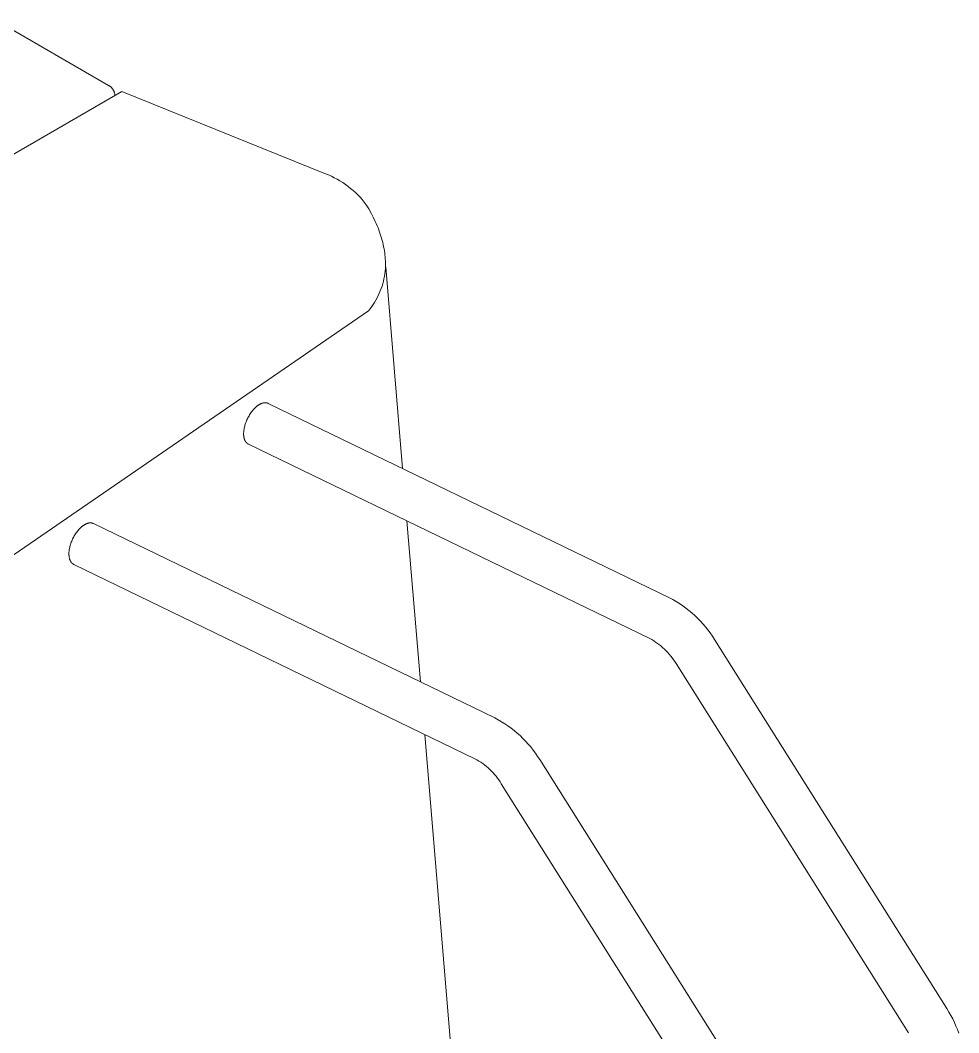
# Model space of a CAD drawing. Header units: millimetres. Extents: x -279 to 4999, y 61 to 3536.
# Drawn here: x 4810.3 to 4997.7, y 1301.3 to 1503.4 of the extents above; entities that cross this region are included whole.
import ezdxf

# ---------------------------------------------------------------- set-up
doc = ezdxf.new("R2010")
doc.units = ezdxf.units.MM
doc.layers.add('ZANO_R', color=7, linetype='Continuous', lineweight=0)

msp = doc.modelspace()

# ---------------------------------------------------------------- linework, layer by layer
at = {"layer": 'ZANO_R'}
for p, q in [((3690.08, 2147.37), (4827.92, 1490.44)), ((4827.92, 1490.44), (4827.99, 1490.4)), ((4827.99, 1490.4), (4828.07, 1490.35)), ((4828.07, 1490.35), (4828.14, 1490.3)), ((4828.14, 1490.3), (4828.21, 1490.24)), ((4828.21, 1490.24), (4828.28, 1490.19)), ((4731.4, 1431.95), (4830.59, 1489.22)), ((4828.28, 1490.19), (4828.35, 1490.13)), ((4828.35, 1490.13), (4828.41, 1490.07)), ((4828.41, 1490.07), (4828.48, 1490)), ((4828.48, 1490), (4828.54, 1489.94)), ((4828.54, 1489.94), (4828.6, 1489.87)), ((4828.6, 1489.87), (4828.65, 1489.8)), ((4828.65, 1489.8), (4828.71, 1489.73)), ((4828.71, 1489.73), (4828.76, 1489.66)), ((4828.76, 1489.66), (4828.81, 1489.59)), ((4828.81, 1489.59), (4828.85, 1489.51)), ((4828.85, 1489.51), (4828.9, 1489.43)), ((4828.9, 1489.43), (4828.94, 1489.35)), ((4828.94, 1489.35), (4828.98, 1489.27)), ((4828.98, 1489.27), (4829.01, 1489.19)), ((4829.01, 1489.19), (4829.05, 1489.11)), ((4829.05, 1489.11), (4829.08, 1489.03)), ((4829.08, 1489.03), (4829.1, 1488.94)), ((4829.1, 1488.94), (4829.13, 1488.86)), ((4829.13, 1488.86), (4829.15, 1488.77)), ((4829.15, 1488.77), (4829.17, 1488.68)), ((4829.17, 1488.68), (4829.18, 1488.59)), ((4829.18, 1488.59), (4829.19, 1488.51)), ((4829.19, 1488.51), (4829.2, 1488.42)), ((4871.22, 1472.81), (4830.59, 1489.22)), ((4871.22, 1472.81), (4871.82, 1472.56)), ((4871.82, 1472.56), (4872.41, 1472.29)), ((4872.41, 1472.29), (4872.99, 1472)), ((4872.99, 1472), (4873.56, 1471.7)), ((4873.56, 1471.7), (4874.12, 1471.37)), ((4874.12, 1471.37), (4874.66, 1471.02)), ((4874.66, 1471.02), (4875.2, 1470.66)), ((4875.2, 1470.66), (4875.72, 1470.28)), ((4875.72, 1470.28), (4876.23, 1469.87)), ((4876.23, 1469.87), (4876.73, 1469.46)), ((4876.73, 1469.46), (4877.21, 1469.02)), ((4877.21, 1469.02), (4877.67, 1468.57)), ((4877.67, 1468.57), (4878.12, 1468.1)), ((4878.12, 1468.1), (4878.55, 1467.62)), ((4878.55, 1467.62), (4878.97, 1467.12)), ((4878.97, 1467.12), (4879.36, 1466.61)), ((4879.36, 1466.61), (4879.87, 1465.78)), ((4879.87, 1465.78), (4880.33, 1464.95)), ((4880.33, 1464.95), (4880.77, 1464.11)), ((4880.77, 1464.11), (4881.17, 1463.27)), ((4881.17, 1463.27), (4881.36, 1462.85)), ((4881.36, 1462.85), (4881.54, 1462.42)), ((4881.54, 1462.42), (4881.71, 1462)), ((4881.71, 1462), (4881.87, 1461.58)), ((4881.87, 1461.58), (4882.02, 1461.16)), ((4882.02, 1461.16), (4882.16, 1460.74)), ((4882.16, 1460.74), (4882.3, 1460.32)), ((4882.3, 1460.32), (4882.42, 1459.9)), ((4882.42, 1459.9), (4882.54, 1459.48)), ((4882.54, 1459.48), (4882.65, 1459.06)), ((4882.65, 1459.06), (4882.75, 1458.64)), ((4882.75, 1458.64), (4882.83, 1458.23)), ((4882.83, 1458.23), (4882.91, 1457.82)), ((4882.91, 1457.82), (4882.98, 1457.4)), ((4882.98, 1457.4), (4883.05, 1457)), ((4883.05, 1457), (4883.1, 1456.59)), ((4883.1, 1456.59), (4883.14, 1456.18)), ((4883.14, 1456.18), (4883.17, 1455.78)), ((4883.19, 1453.84), (4883.14, 1453.33)), ((4883.19, 1453.82), (4883.16, 1453.44)), ((4883.17, 1455.78), (4883.19, 1455.38)), ((4883.19, 1455.38), (4883.21, 1454.99)), ((4883.2, 1454.21), (4883.19, 1453.82)), ((4883.21, 1454.6), (4883.2, 1454.21)), ((4883.21, 1454.99), (4883.21, 1454.6)), ((4883.27, 1454.16), (4886.62, 1413.93)), ((4882.9, 1451.82), (4882.79, 1451.33)), ((4883, 1452.32), (4882.9, 1451.82)), ((4883.08, 1452.83), (4883, 1452.32)), ((4883.14, 1453.33), (4883.08, 1452.83)), ((4882.35, 1449.86), (4882.17, 1449.39)), ((4882.51, 1450.34), (4882.35, 1449.86)), ((4882.66, 1450.83), (4882.51, 1450.34)), ((4882.79, 1451.33), (4882.66, 1450.83)), ((4881.53, 1448), (4881.28, 1447.55)), ((4881.76, 1448.45), (4881.53, 1448)), ((4881.97, 1448.92), (4881.76, 1448.45)), ((4882.17, 1449.39), (4881.97, 1448.92)), ((4880.16, 1445.85), (4879.84, 1445.45)), ((4880.46, 1446.26), (4880.16, 1445.85)), ((4880.75, 1446.68), (4880.46, 1446.26)), ((4881.02, 1447.11), (4880.75, 1446.68)), ((4881.28, 1447.55), (4881.02, 1447.11)), ((4764.04, 1365.78), (4879.84, 1445.45)), ((4856.72, 1425.57), (4856.59, 1425.41)), ((4856.86, 1425.73), (4856.72, 1425.57)), ((4856.99, 1425.88), (4856.86, 1425.73)), ((4857.13, 1426.01), (4856.99, 1425.88)), ((4857.26, 1426.14), (4857.13, 1426.01)), ((4857.4, 1426.26), (4857.26, 1426.14)), ((4857.47, 1426.32), (4857.4, 1426.26)), ((4857.53, 1426.37), (4857.47, 1426.32)), ((4857.6, 1426.43), (4857.53, 1426.37)), ((4857.66, 1426.48), (4857.6, 1426.43)), ((4857.73, 1426.52), (4857.66, 1426.48)), ((4857.79, 1426.57), (4857.73, 1426.52)), ((4857.86, 1426.61), (4857.79, 1426.57)), ((4857.92, 1426.65), (4857.86, 1426.61)), ((4857.98, 1426.69), (4857.92, 1426.65)), ((4858.04, 1426.73), (4857.98, 1426.69)), ((4858.11, 1426.76), (4858.04, 1426.73)), ((4858.17, 1426.8), (4858.11, 1426.76)), ((4858.23, 1426.83), (4858.17, 1426.8)), ((4858.3, 1426.86), (4858.23, 1426.83)), ((4858.36, 1426.89), (4858.3, 1426.86)), ((4858.43, 1426.91), (4858.36, 1426.89)), ((4858.49, 1426.94), (4858.43, 1426.91)), ((4858.55, 1426.96), (4858.49, 1426.94)), ((4858.62, 1426.98), (4858.55, 1426.96)), ((4858.68, 1427), (4858.62, 1426.98)), ((4858.75, 1427.02), (4858.68, 1427)), ((4858.81, 1427.03), (4858.75, 1427.02)), ((4858.88, 1427.05), (4858.81, 1427.03)), ((4858.94, 1427.06), (4858.88, 1427.05)), ((4858.97, 1427.06), (4858.94, 1427.06)), ((4859, 1427.07), (4858.97, 1427.06)), ((4859.03, 1427.07), (4859, 1427.07)), ((4859.07, 1427.07), (4859.03, 1427.07)), ((4859.1, 1427.07), (4859.07, 1427.07)), ((4859.13, 1427.07), (4859.1, 1427.07)), ((4859.16, 1427.07), (4859.13, 1427.07)), ((4859.19, 1427.07), (4859.16, 1427.07)), ((4859.22, 1427.07), (4859.19, 1427.07)), ((4859.25, 1427.07), (4859.22, 1427.07)), ((4859.28, 1427.07), (4859.25, 1427.07)), ((4859.31, 1427.07), (4859.28, 1427.07)), ((4859.34, 1427.07), (4859.31, 1427.07)), ((4859.37, 1427.06), (4859.34, 1427.07)), ((4859.4, 1427.06), (4859.37, 1427.06)), ((4859.43, 1427.05), (4859.4, 1427.06)), ((4859.46, 1427.05), (4859.43, 1427.05)), ((4859.49, 1427.04), (4859.46, 1427.05)), ((4859.52, 1427.03), (4859.49, 1427.04)), ((4859.55, 1427.03), (4859.52, 1427.03)), ((4859.57, 1427.02), (4859.55, 1427.03)), ((4859.6, 1427.01), (4859.57, 1427.02)), ((4859.63, 1427), (4859.6, 1427.01)), ((4859.66, 1426.99), (4859.63, 1427)), ((4859.68, 1426.98), (4859.66, 1426.99)), ((4859.71, 1426.97), (4859.68, 1426.98)), ((4859.74, 1426.96), (4859.71, 1426.97)), ((4859.76, 1426.95), (4859.74, 1426.96)), ((4859.76, 1426.95), (4859.8, 1426.93)), ((4859.8, 1426.93), (4939.9, 1388.13)), ((4855.54, 1423.65), (4855.45, 1423.44)), ((4855.63, 1423.86), (4855.54, 1423.65)), ((4855.74, 1424.07), (4855.63, 1423.86)), ((4855.85, 1424.28), (4855.74, 1424.07)), ((4855.96, 1424.48), (4855.85, 1424.28)), ((4856.08, 1424.68), (4855.96, 1424.48)), ((4856.2, 1424.87), (4856.08, 1424.68)), ((4856.33, 1425.06), (4856.2, 1424.87)), ((4856.46, 1425.24), (4856.33, 1425.06)), ((4856.59, 1425.41), (4856.46, 1425.24)), ((4854.93, 1421.58), (4854.91, 1421.4)), ((4854.96, 1421.77), (4854.93, 1421.58)), ((4855, 1421.97), (4854.96, 1421.77)), ((4855.04, 1422.17), (4855, 1421.97)), ((4855.09, 1422.38), (4855.04, 1422.17)), ((4855.15, 1422.58), (4855.09, 1422.38)), ((4855.21, 1422.8), (4855.15, 1422.58)), ((4855.28, 1423.01), (4855.21, 1422.8)), ((4855.36, 1423.22), (4855.28, 1423.01)), ((4855.45, 1423.44), (4855.36, 1423.22)), ((4854.9, 1421.22), (4854.89, 1421.04)), ((4854.89, 1421.04), (4854.89, 1420.88)), ((4854.89, 1420.88), (4854.89, 1420.79)), ((4854.89, 1420.79), (4854.89, 1420.71)), ((4854.89, 1420.71), (4854.89, 1420.62)), ((4854.89, 1420.62), (4854.9, 1420.54)), ((4854.91, 1421.4), (4854.9, 1421.22)), ((4854.9, 1420.54), (4854.91, 1420.45)), ((4854.91, 1420.45), (4854.92, 1420.37)), ((4854.92, 1420.37), (4854.93, 1420.29)), ((4854.93, 1420.29), (4854.94, 1420.21)), ((4854.94, 1420.21), (4854.95, 1420.13)), ((4854.95, 1420.13), (4854.97, 1420.05)), ((4854.97, 1420.05), (4854.99, 1419.97)), ((4854.99, 1419.97), (4855.01, 1419.89)), ((4855.01, 1419.89), (4855.03, 1419.82)), ((4855.03, 1419.82), (4855.06, 1419.75)), ((4855.06, 1419.75), (4855.08, 1419.68)), ((4855.08, 1419.68), (4855.11, 1419.61)), ((4855.11, 1419.61), (4855.14, 1419.54)), ((4855.14, 1419.54), (4855.16, 1419.5)), ((4855.16, 1419.5), (4855.17, 1419.47)), ((4855.17, 1419.47), (4855.19, 1419.44)), ((4855.19, 1419.44), (4855.21, 1419.41)), ((4855.21, 1419.41), (4855.23, 1419.38)), ((4855.23, 1419.38), (4855.24, 1419.35)), ((4855.24, 1419.35), (4855.26, 1419.32)), ((4855.26, 1419.32), (4855.28, 1419.29)), ((4855.28, 1419.29), (4855.3, 1419.26)), ((4855.3, 1419.26), (4855.32, 1419.23)), ((4855.32, 1419.23), (4855.34, 1419.2)), ((4855.34, 1419.2), (4855.36, 1419.18)), ((4855.36, 1419.18), (4855.39, 1419.15)), ((4855.39, 1419.15), (4855.41, 1419.12)), ((4855.41, 1419.12), (4855.43, 1419.1)), ((4855.43, 1419.1), (4855.45, 1419.07)), ((4855.45, 1419.07), (4855.48, 1419.05)), ((4855.48, 1419.05), (4855.5, 1419.03)), ((4855.5, 1419.03), (4855.53, 1419)), ((4855.53, 1419), (4855.55, 1418.98)), ((4855.55, 1418.98), (4855.58, 1418.96)), ((4855.58, 1418.96), (4855.6, 1418.94)), ((4855.6, 1418.94), (4855.63, 1418.92)), ((4855.63, 1418.92), (4855.65, 1418.9)), ((4855.65, 1418.9), (4855.68, 1418.89)), ((4855.68, 1418.89), (4855.71, 1418.87)), ((4855.71, 1418.87), (4855.74, 1418.85)), ((4855.74, 1418.85), (4855.76, 1418.84)), ((4855.76, 1418.84), (4855.79, 1418.82)), ((4855.79, 1418.82), (4855.82, 1418.81)), ((4855.85, 1418.79), (4855.82, 1418.81)), ((4935.95, 1379.99), (4855.85, 1418.79)), ((4887.49, 1403.46), (4890.17, 1371.31)), ((4821.57, 1401.24), (4821.45, 1401.06)), ((4821.71, 1401.41), (4821.57, 1401.24)), ((4821.84, 1401.57), (4821.71, 1401.41)), ((4821.97, 1401.73), (4821.84, 1401.57)), ((4822.11, 1401.87), (4821.97, 1401.73)), ((4822.25, 1402.01), (4822.11, 1401.87)), ((4822.38, 1402.14), (4822.25, 1402.01)), ((4822.52, 1402.26), (4822.38, 1402.14)), ((4822.58, 1402.32), (4822.52, 1402.26)), ((4822.65, 1402.37), (4822.58, 1402.32)), ((4822.71, 1402.42), (4822.65, 1402.37)), ((4822.78, 1402.47), (4822.71, 1402.42)), ((4822.85, 1402.52), (4822.78, 1402.47)), ((4822.91, 1402.57), (4822.85, 1402.52)), ((4822.97, 1402.61), (4822.91, 1402.57)), ((4823.03, 1402.65), (4822.97, 1402.61)), ((4823.1, 1402.69), (4823.03, 1402.65)), ((4823.16, 1402.72), (4823.1, 1402.69)), ((4823.22, 1402.76), (4823.16, 1402.72)), ((4823.28, 1402.79), (4823.22, 1402.76)), ((4823.35, 1402.83), (4823.28, 1402.79)), ((4823.41, 1402.86), (4823.35, 1402.83)), ((4823.48, 1402.89), (4823.41, 1402.86)), ((4823.54, 1402.91), (4823.48, 1402.89)), ((4823.61, 1402.94), (4823.54, 1402.91)), ((4823.67, 1402.96), (4823.61, 1402.94)), ((4823.73, 1402.98), (4823.67, 1402.96)), ((4823.8, 1403), (4823.73, 1402.98)), ((4823.86, 1403.02), (4823.8, 1403)), ((4823.93, 1403.03), (4823.86, 1403.02)), ((4823.99, 1403.05), (4823.93, 1403.03)), ((4824.06, 1403.06), (4823.99, 1403.05)), ((4824.09, 1403.06), (4824.06, 1403.06)), ((4824.12, 1403.06), (4824.09, 1403.06)), ((4824.15, 1403.07), (4824.12, 1403.06)), ((4824.18, 1403.07), (4824.15, 1403.07)), ((4824.21, 1403.07), (4824.18, 1403.07)), ((4824.24, 1403.07), (4824.21, 1403.07)), ((4824.27, 1403.07), (4824.24, 1403.07)), ((4824.31, 1403.07), (4824.27, 1403.07)), ((4824.34, 1403.07), (4824.31, 1403.07)), ((4824.37, 1403.07), (4824.34, 1403.07)), ((4824.4, 1403.07), (4824.37, 1403.07)), ((4824.43, 1403.07), (4824.4, 1403.07)), ((4824.46, 1403.06), (4824.43, 1403.07)), ((4824.49, 1403.06), (4824.46, 1403.06)), ((4824.52, 1403.06), (4824.49, 1403.06)), ((4824.55, 1403.05), (4824.52, 1403.06)), ((4824.58, 1403.05), (4824.55, 1403.05)), ((4824.6, 1403.04), (4824.58, 1403.05)), ((4824.63, 1403.03), (4824.6, 1403.04)), ((4824.66, 1403.03), (4824.63, 1403.03)), ((4824.69, 1403.02), (4824.66, 1403.03)), ((4824.72, 1403.01), (4824.69, 1403.02)), ((4824.75, 1403), (4824.72, 1403.01)), ((4824.77, 1402.99), (4824.75, 1403)), ((4824.8, 1402.98), (4824.77, 1402.99)), ((4824.83, 1402.97), (4824.8, 1402.98)), ((4824.85, 1402.96), (4824.83, 1402.97)), ((4824.88, 1402.94), (4824.85, 1402.96)), ((4824.88, 1402.94), (4824.91, 1402.93)), ((4824.91, 1402.93), (4905.01, 1364.12)), ((4820.48, 1399.22), (4820.4, 1399.01)), ((4820.56, 1399.44), (4820.48, 1399.22)), ((4820.65, 1399.65), (4820.56, 1399.44)), ((4820.75, 1399.86), (4820.65, 1399.65)), ((4820.85, 1400.07), (4820.75, 1399.86)), ((4820.96, 1400.28), (4820.85, 1400.07)), ((4821.08, 1400.48), (4820.96, 1400.28)), ((4821.2, 1400.68), (4821.08, 1400.48)), ((4821.32, 1400.87), (4821.2, 1400.68)), ((4821.45, 1401.06), (4821.32, 1400.87)), ((4820.03, 1397.39), (4820.01, 1397.21)), ((4820.01, 1397.21), (4820.01, 1397.04)), ((4820.05, 1397.58), (4820.03, 1397.39)), ((4820.08, 1397.77), (4820.05, 1397.58)), ((4820.11, 1397.97), (4820.08, 1397.77)), ((4820.16, 1398.17), (4820.11, 1397.97)), ((4820.21, 1398.37), (4820.16, 1398.17)), ((4820.26, 1398.58), (4820.21, 1398.37)), ((4820.33, 1398.79), (4820.26, 1398.58)), ((4820.4, 1399.01), (4820.33, 1398.79)), ((4820.01, 1397.04), (4820, 1396.87)), ((4820, 1396.87), (4820, 1396.79)), ((4820, 1396.79), (4820.01, 1396.7)), ((4820.01, 1396.7), (4820.01, 1396.62)), ((4820.01, 1396.62), (4820.02, 1396.53)), ((4820.02, 1396.53), (4820.02, 1396.45)), ((4820.02, 1396.45), (4820.03, 1396.37)), ((4820.03, 1396.37), (4820.04, 1396.29)), ((4820.04, 1396.29), (4820.06, 1396.21)), ((4820.06, 1396.21), (4820.07, 1396.13)), ((4820.07, 1396.13), (4820.09, 1396.05)), ((4820.09, 1396.05), (4820.11, 1395.97)), ((4820.11, 1395.97), (4820.13, 1395.89)), ((4820.13, 1395.89), (4820.15, 1395.82)), ((4820.15, 1395.82), (4820.17, 1395.75)), ((4820.17, 1395.75), (4820.2, 1395.67)), ((4820.2, 1395.67), (4820.23, 1395.6)), ((4820.23, 1395.6), (4820.26, 1395.54)), ((4820.26, 1395.54), (4820.27, 1395.5)), ((4820.27, 1395.5), (4820.29, 1395.47)), ((4820.29, 1395.47), (4820.31, 1395.44)), ((4820.31, 1395.44), (4820.32, 1395.41)), ((4820.32, 1395.41), (4820.34, 1395.38)), ((4820.34, 1395.38), (4820.36, 1395.34)), ((4820.36, 1395.34), (4820.38, 1395.31)), ((4820.38, 1395.31), (4820.4, 1395.29)), ((4820.4, 1395.29), (4820.42, 1395.26)), ((4820.42, 1395.26), (4820.44, 1395.23)), ((4820.44, 1395.23), (4820.46, 1395.2)), ((4820.46, 1395.2), (4820.48, 1395.17)), ((4820.48, 1395.17), (4820.5, 1395.15)), ((4820.5, 1395.15), (4820.52, 1395.12)), ((4820.52, 1395.12), (4820.55, 1395.1)), ((4820.55, 1395.1), (4820.57, 1395.07)), ((4820.57, 1395.07), (4820.59, 1395.05)), ((4820.59, 1395.05), (4820.62, 1395.03)), ((4820.62, 1395.03), (4820.64, 1395)), ((4820.64, 1395), (4820.67, 1394.98)), ((4820.67, 1394.98), (4820.69, 1394.96)), ((4820.69, 1394.96), (4820.72, 1394.94)), ((4820.72, 1394.94), (4820.74, 1394.92)), ((4820.74, 1394.92), (4820.77, 1394.9)), ((4820.77, 1394.9), (4820.8, 1394.88)), ((4820.8, 1394.88), (4820.82, 1394.87)), ((4820.82, 1394.87), (4820.85, 1394.85)), ((4820.85, 1394.85), (4820.88, 1394.83)), ((4820.88, 1394.83), (4820.91, 1394.82)), ((4820.91, 1394.82), (4820.94, 1394.8)), ((4820.96, 1394.79), (4820.94, 1394.8)), ((4901.07, 1355.98), (4820.96, 1394.79)), ((4939.9, 1388.13), (4940.58, 1387.76)), ((4940.58, 1387.76), (4941.25, 1387.37)), ((4941.25, 1387.37), (4941.91, 1386.96)), ((4941.91, 1386.96), (4942.55, 1386.52)), ((4942.55, 1386.52), (4943.17, 1386.07)), ((4943.17, 1386.07), (4943.79, 1385.59)), ((4943.79, 1385.59), (4944.38, 1385.09)), ((4944.38, 1385.09), (4944.96, 1384.58)), ((4944.96, 1384.58), (4945.52, 1384.04)), ((4945.52, 1384.04), (4946.06, 1383.48)), ((4946.06, 1383.48), (4946.58, 1382.91)), ((4946.58, 1382.91), (4947.08, 1382.32)), ((4947.08, 1382.32), (4947.56, 1381.71)), ((4947.56, 1381.71), (4948.02, 1381.09)), ((4948.02, 1381.09), (4948.46, 1380.45)), ((4936.35, 1379.76), (4935.95, 1379.99)), ((4936.75, 1379.52), (4936.35, 1379.76)), ((4937.13, 1379.27), (4936.75, 1379.52)), ((4937.51, 1379.01), (4937.13, 1379.27)), ((4937.88, 1378.73), (4937.51, 1379.01)), ((4948.46, 1380.45), (4948.87, 1379.79)), ((4948.87, 1379.79), (4995.28, 1306.07)), ((4938.24, 1378.45), (4937.88, 1378.73)), ((4938.58, 1378.15), (4938.24, 1378.45)), ((4938.92, 1377.84), (4938.58, 1378.15)), ((4939.25, 1377.51), (4938.92, 1377.84)), ((4939.57, 1377.18), (4939.25, 1377.51)), ((4939.87, 1376.84), (4939.57, 1377.18)), ((4940.17, 1376.48), (4939.87, 1376.84)), ((4940.45, 1376.12), (4940.17, 1376.48)), ((4940.72, 1375.75), (4940.45, 1376.12)), ((4940.97, 1375.36), (4940.72, 1375.75)), ((4941.22, 1374.98), (4940.97, 1375.36)), ((4987.63, 1301.25), (4941.22, 1374.98)), ((4905.01, 1364.12), (4905.7, 1363.76)), ((4905.7, 1363.76), (4906.37, 1363.37)), ((4906.37, 1363.37), (4907.02, 1362.96)), ((4907.02, 1362.96), (4907.66, 1362.52)), ((4891.04, 1360.84), (4901.14, 1239.51)), ((4907.66, 1362.52), (4908.29, 1362.07)), ((4908.29, 1362.07), (4908.9, 1361.59)), ((4908.9, 1361.59), (4909.5, 1361.09)), ((4909.5, 1361.09), (4910.07, 1360.58)), ((4910.07, 1360.58), (4910.63, 1360.04)), ((4910.63, 1360.04), (4911.17, 1359.48)), ((4911.17, 1359.48), (4911.69, 1358.91)), ((4911.69, 1358.91), (4912.19, 1358.32)), ((4912.19, 1358.32), (4912.67, 1357.71)), ((4912.67, 1357.71), (4913.13, 1357.09)), ((4913.13, 1357.09), (4913.57, 1356.45)), ((4901.47, 1355.76), (4901.07, 1355.98)), ((4901.86, 1355.52), (4901.47, 1355.76)), ((4902.25, 1355.27), (4901.86, 1355.52)), ((4902.63, 1355.01), (4902.25, 1355.27)), ((4902.99, 1354.73), (4902.63, 1355.01)), ((4903.35, 1354.44), (4902.99, 1354.73)), ((4913.57, 1356.45), (4913.99, 1355.79)), ((4913.99, 1355.79), (4960.4, 1282.07)), ((4903.7, 1354.14), (4903.35, 1354.44)), ((4904.04, 1353.83), (4903.7, 1354.14)), ((4904.37, 1353.51), (4904.04, 1353.83)), ((4904.68, 1353.18), (4904.37, 1353.51)), ((4904.99, 1352.83), (4904.68, 1353.18)), ((4905.28, 1352.48), (4904.99, 1352.83)), ((4905.56, 1352.12), (4905.28, 1352.48)), ((4905.83, 1351.74), (4905.56, 1352.12)), ((4906.09, 1351.36), (4905.83, 1351.74)), ((4906.33, 1350.97), (4906.09, 1351.36)), ((4952.74, 1277.25), (4906.33, 1350.97)), ((4995.28, 1306.07), (4995.69, 1305.39)), ((4995.69, 1305.39), (4996.08, 1304.71)), ((4996.08, 1304.71), (4996.44, 1304.01)), ((4996.44, 1304.01), (4996.78, 1303.31)), ((4996.78, 1303.31), (4997.1, 1302.6)), ((4997.1, 1302.6), (4997.39, 1301.89)), ((4997.39, 1301.89), (4997.65, 1301.17))]:
    msp.add_line(p, q, dxfattribs=at)

doc.saveas('drawing.dxf')
